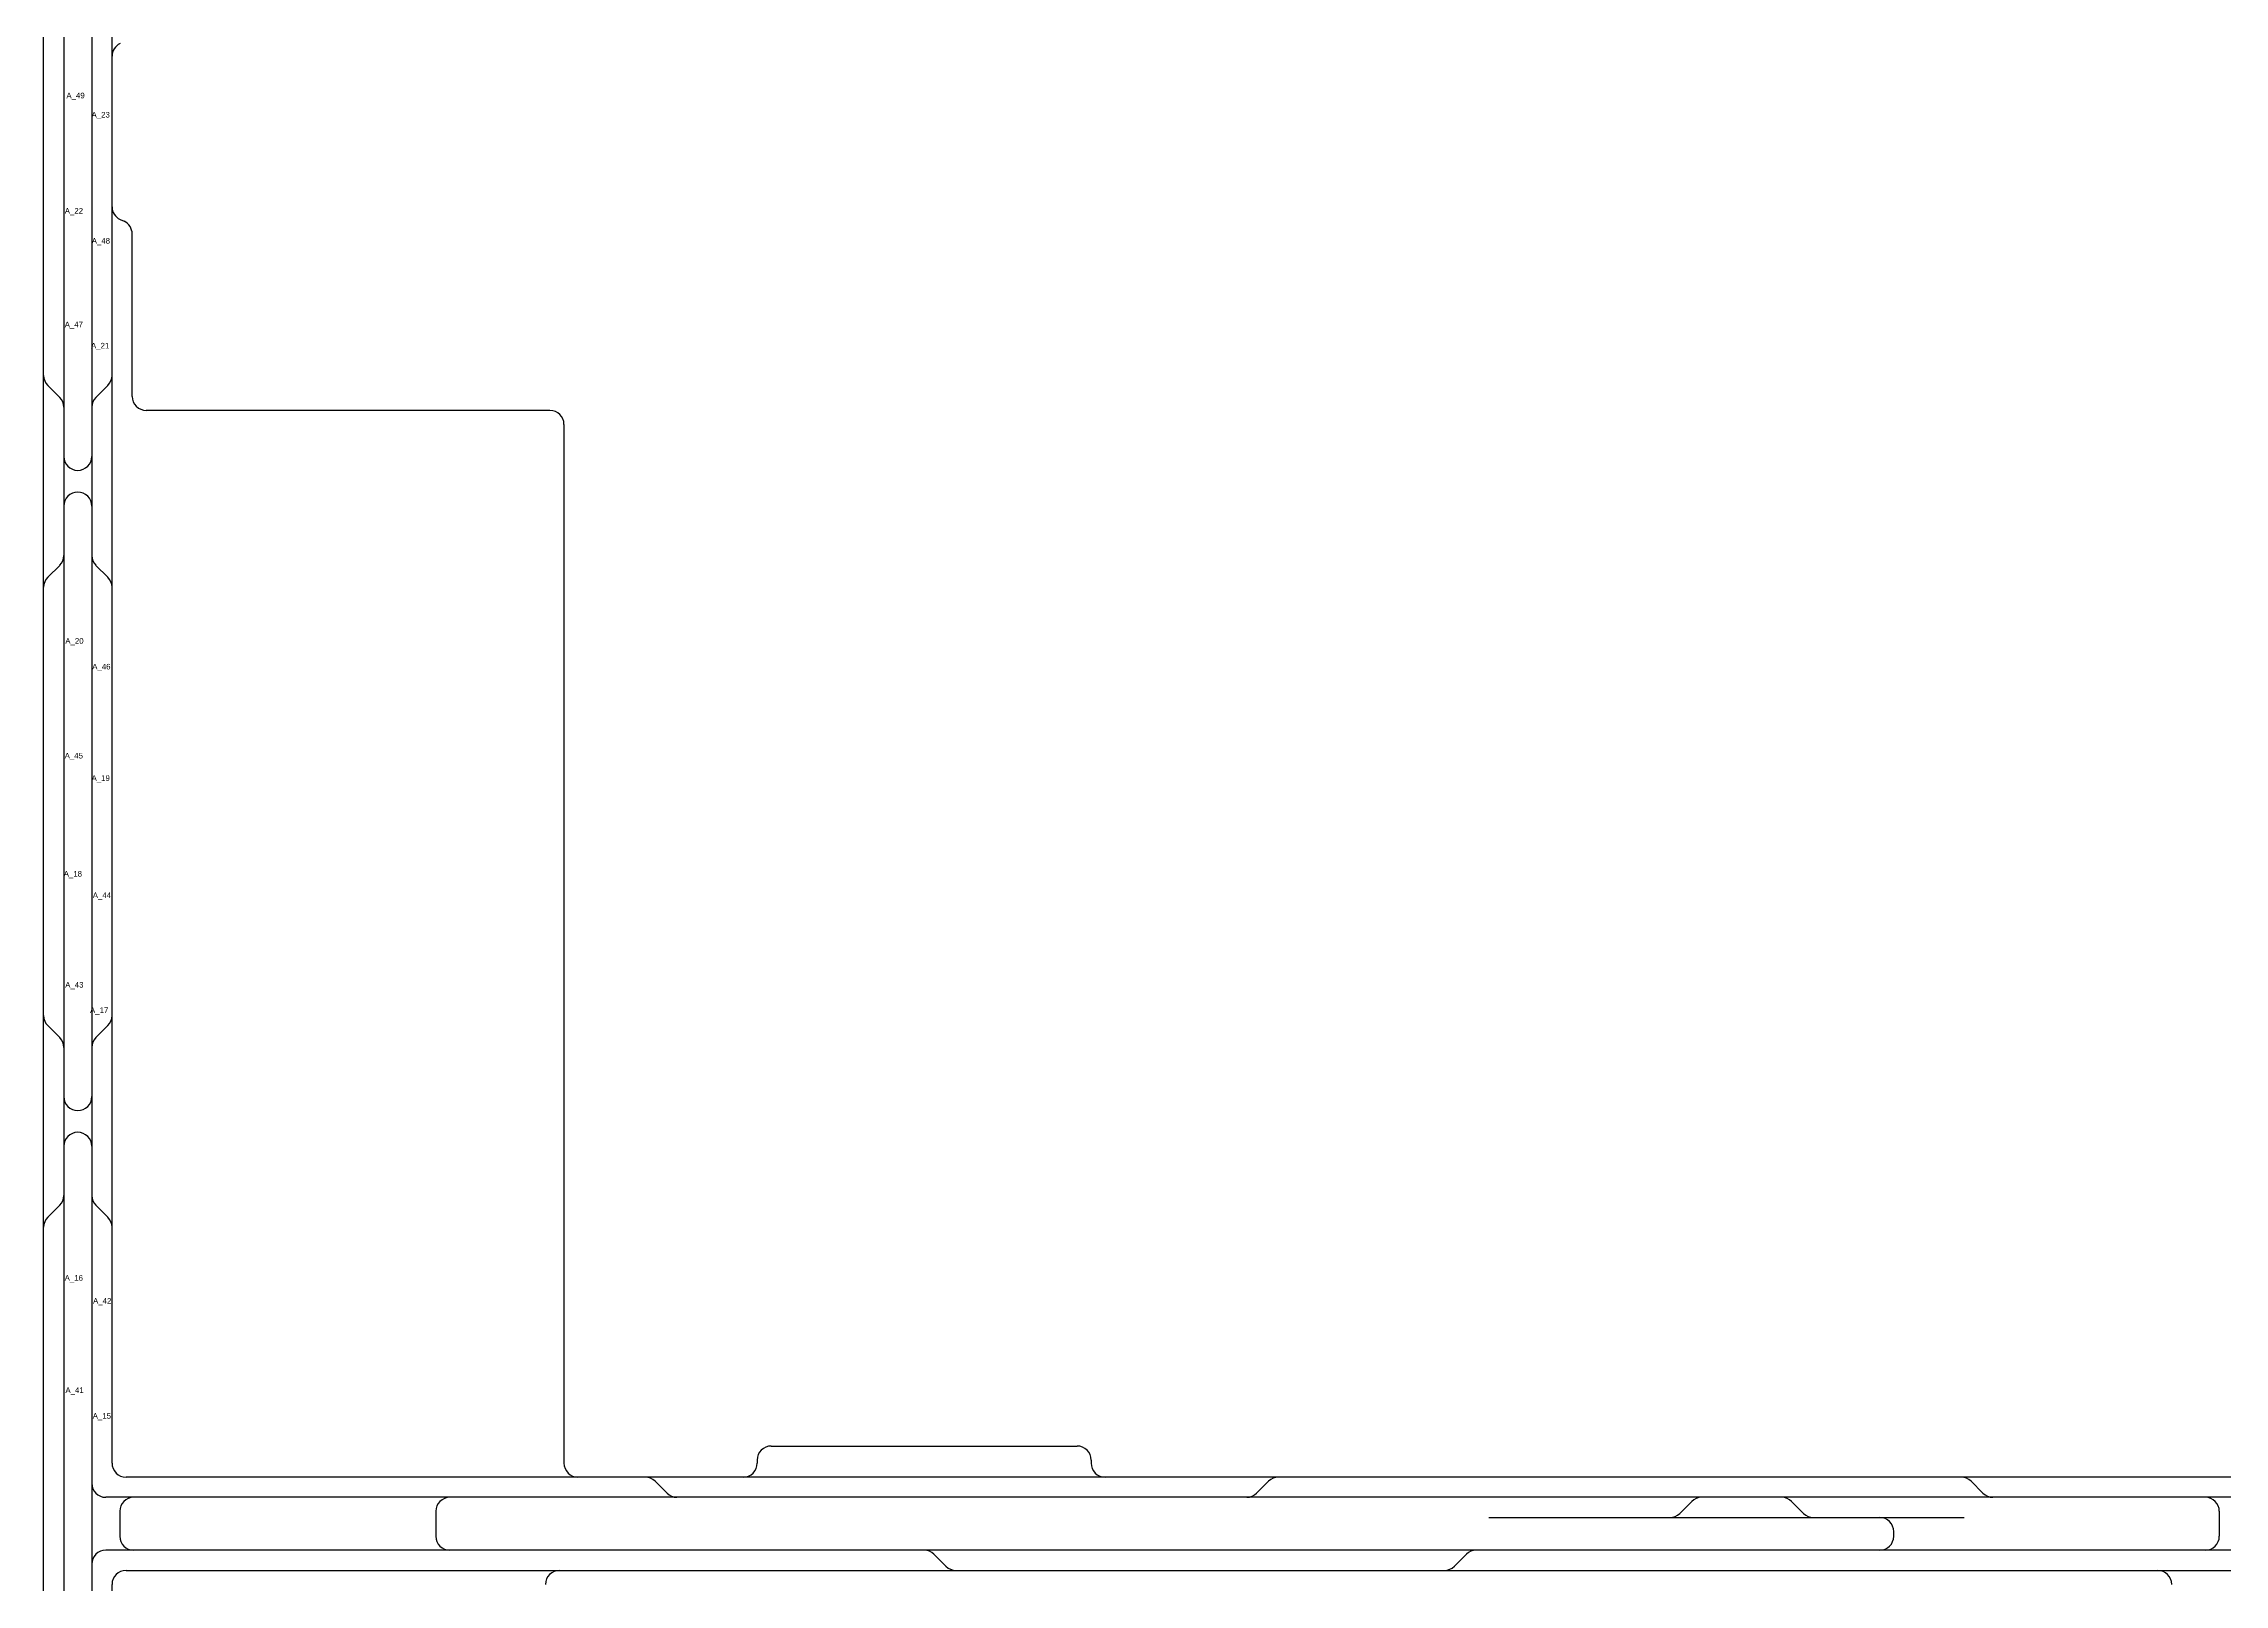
# Model space of a CAD drawing. Header units: millimetres. Extents: x 250 to 269997, y 125 to 199400.
# Drawn here: x 900 to 71043, y 101068 to 150621 of the extents above; entities that cross this region are included whole.
import ezdxf

# ---------------------------------------------------------------- set-up
doc = ezdxf.new("R2010")
doc.units = ezdxf.units.MM
doc.layers.add('L2_AMHS_Rail Center(P2L 7F Upper)', color=6, linetype='Continuous')
doc.layers.add('RJE_TEXT_OB_upp(190522)', color=7, linetype='Continuous')
doc.styles.get("Standard").update_dxf_attribs({"font": 'arial.ttf'})

msp = doc.modelspace()

# ---------------------------------------------------------------- linework, layer by layer
at = {"layer": 'L2_AMHS_Rail Center(P2L 7F Upper)', "lineweight": 30}
for p, q in [((900, 575), (900, 198950)), ((1550, 198300), (1550, 1225)), ((2451, 197300), (2450, 1225)), ((3100, 104968), (3100, 196650)), ((3360, 144967), (3490, 144906)), ((3750, 139275), (3750, 144499)), ((1032, 139630), (1418, 139245)), ((2968, 139630), (2582, 139245)), ((17187, 138825), (4200, 138825)), ((17637, 138375), (17637, 104968)), ((1032, 133457), (1418, 133842)), ((2968, 133457), (2582, 133842)), ((1032, 119040), (1418, 118655)), ((2968, 119040), (2582, 118655)), ((1032, 112874), (1418, 113259)), ((2968, 112874), (2582, 113259)), ((24302, 105518), (34143, 105518)), ((269997, 104518), (3550, 104518)), ((23852, 105068), (23852, 104968)), ((34593, 105068), (34593, 104968)), ((269997, 103868), (2900, 103868)), ((20951, 104000), (20566, 104386)), ((39916, 104000), (40301, 104386)), ((63278, 104000), (62893, 104386)), ((3350, 103418), (3350, 102618)), ((13517, 103418), (13517, 102618)), ((47387, 103218), (62673, 103218)), ((53910, 103736), (53524, 103350)), ((57509, 103350), (57124, 103736)), ((70879, 103418), (70879, 102618)), ((60408, 102618), (60408, 102768)), ((269997, 102168), (2900, 102168)), ((29536, 102036), (29921, 101650)), ((46663, 102036), (46278, 101650)), ((3100, 575), (3100, 101068)), ((3550, 101518), (269997, 101518))]:
    msp.add_line(p, q, dxfattribs=at)
for centre, start, end in [((3550, 150213), 115, 180), ((3550, 145375), 180, 245), ((3300, 144499), 0, 65), ((1350, 139949), 180, 225.06019), ((2650, 139949), 314.93981, 0), ((1100, 138926), 0, 45.06019), ((2900, 138926), 134.93981, 180), ((4200, 139275), 180, 270), ((17187, 138375), 0, 90), ((2000, 137346), 180, 270), ((2000, 137346), 270, 0), ((2000, 135746), 90, 180), ((2000, 135746), 0, 90), ((1100, 134161), 314.93981, 0), ((2900, 134161), 180, 225.06019), ((1350, 133138), 134.93981, 180), ((2650, 133138), 0, 45.06019), ((1350, 119359), 180, 225.06019), ((2650, 119359), 314.93981, 0), ((1100, 118336), 0, 45.06019), ((2900, 118336), 134.93981, 180), ((2000, 116757), 180, 270), ((2000, 116757), 270, 0), ((2000, 115157), 90, 180), ((2000, 115157), 0, 90), ((1100, 113578), 314.93981, 0), ((2900, 113578), 180, 225.06019), ((1350, 112555), 134.93981, 180), ((2650, 112555), 0, 45.06019), ((24302, 105068), 90, 180), ((34143, 105068), 0, 90), ((3550, 104968), 180, 270), ((18087, 104968), 180, 270), ((20248, 104068), 44.93981, 90), ((23402, 104968), 270, 0), ((35043, 104968), 180, 270), ((40619, 104068), 90, 135.06019), ((62575, 104068), 44.93981, 90), ((2900, 104318), 180, 270), ((3800, 103418), 90, 180), ((13967, 103418), 90, 180), ((21270, 104318), 224.93981, 270), ((39597, 104318), 270, 315.06019), ((54228, 103418), 90, 134.99855), ((56806, 103418), 44.93981, 90), ((63597, 104318), 224.93981, 270), ((70429, 103418), 0, 90), ((53206, 103668), 270, 314.99855), ((57827, 103668), 225.00145, 270), ((59958, 102768), 0, 90), ((3800, 102618), 180, 270), ((13967, 102618), 180, 270), ((59958, 102618), 270, 0), ((70429, 102618), 270, 0), ((2900, 101718), 90, 180), ((29218, 101718), 44.93981, 90), ((46982, 101718), 90, 135.06019), ((3550, 101068), 90, 180), ((17494, 101068), 90, 180), ((30240, 101968), 224.93981, 270), ((45960, 101968), 270, 315.06019), ((68898, 101068), 0, 90)]:
    msp.add_arc(centre, 450, start, end, dxfattribs=at)

# ---------------------------------------------------------------- texts
at = {"layer": 'RJE_TEXT_OB_upp(190522)'}
for s, p in [('A_49', (1633, 148863)), ('A_23', (2442, 148244)), ('A_22', (1581, 145152)), ('A_48', (2449, 144189)), ('A_47', (1578, 141498)), ('A_21', (2425, 140817)), ('A_20', (1598, 131321)), ('A_46', (2465, 130494)), ('A_45', (1578, 127631)), ('A_19', (2442, 126911)), ('A_18', (1547, 123831)), ('A_44', (2482, 123141)), ('A_43', (1595, 120261)), ('A_17', (2393, 119444)), ('A_16', (1577, 110833)), ('A_42', (2491, 110097)), ('A_41', (1602, 107225)), ('A_15', (2479, 106397))]:
    msp.add_text(s, height=180, dxfattribs=at).set_placement(p)

doc.saveas('drawing.dxf')
